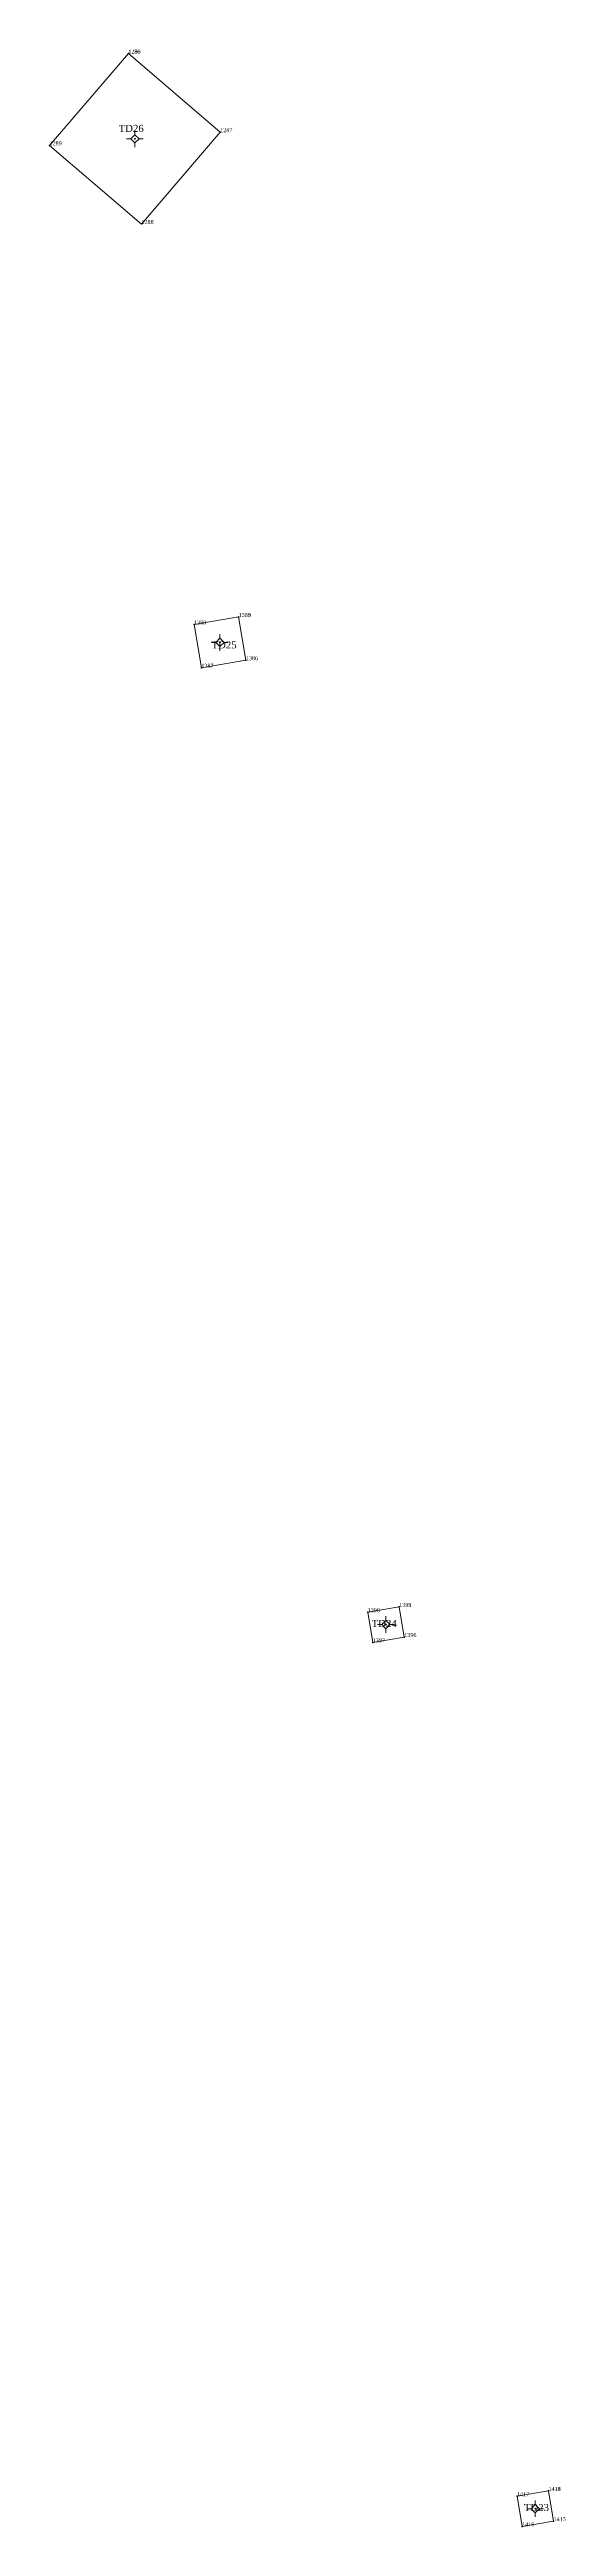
# Model space of a CAD drawing. Header units: metres. Extents: x 543554 to 549226, y 1840763 to 1844579.
# Drawn here: x 547340.2 to 547417.7, y 1842403.4 to 1842776.3 of the extents above; entities that cross this region are included whole.
import ezdxf

# ---------------------------------------------------------------- set-up
doc = ezdxf.new("R2010")
doc.units = ezdxf.units.M
doc.header["$MEASUREMENT"] = 0
for name, color, linetype, lineweight in [('Level 11', 7, 'Continuous', 0), ('Level 12', 7, 'Continuous', 0), ('Level 28', 7, 'Continuous', 0), ('Level 30', 7, 'Continuous', 0), ('Level 7', 7, 'Continuous', 0)]:
    doc.layers.add(name, color=color, linetype=linetype, lineweight=lineweight)
doc.styles.add('Style-Vntime', font='Vntime.shx')

# ---------------------------------------------------------------- blocks, each defined once
blk = doc.blocks.new('CENTRD')
at = {"layer": 'Level 11', "linetype": 'Continuous', "lineweight": 0}
h = blk.add_hatch(color=1, dxfattribs=at)
edge = h.paths.add_edge_path()
edge.add_arc((0, 0), 1.5, 0, 360)
at = {"layer": 'Level 11', "color": 1, "linetype": 'Continuous', "lineweight": 0}
for p, q in [((0, 6.2), (-6.3, 0)), ((0, 12.5), (0, 6.2)), ((6.2, 0), (0, 6.2)), ((-6.3, 0), (-12.5, 0)), ((-6.3, 0), (0, -6.3)), ((0, -6.3), (6.2, 0)), ((0, -6.3), (0, -12.5)), ((12.5, 0), (6.2, 0))]:
    blk.add_line(p, q, dxfattribs=at)
blk = doc.blocks.new('DDCT')
at = {"layer": 'Level 7', "color": 3, "linetype": 'Continuous', "lineweight": 30}
blk.add_point((0, 0), dxfattribs=at)
blk = doc.blocks.new('SHMIA_1285')
at = {"layer": 'Level 12', "color": 2, "linetype": 'Continuous', "lineweight": 0, "style": 'Style-Vntime'}
blk.add_text('1286', height=0.6, dxfattribs=at).set_placement((0, 0))
blk = doc.blocks.new('SHMIA_1286')
at = {"layer": 'Level 12', "color": 2, "linetype": 'Continuous', "lineweight": 0, "style": 'Style-Vntime'}
blk.add_text('1287', height=0.6, dxfattribs=at).set_placement((0, 0))
blk = doc.blocks.new('SHMIA_1287')
at = {"layer": 'Level 12', "color": 2, "linetype": 'Continuous', "lineweight": 0, "style": 'Style-Vntime'}
blk.add_text('1288', height=0.6, dxfattribs=at).set_placement((0, 0))
blk = doc.blocks.new('SHMIA_1288')
at = {"layer": 'Level 12', "color": 2, "linetype": 'Continuous', "lineweight": 0, "style": 'Style-Vntime'}
blk.add_text('1289', height=0.6, dxfattribs=at).set_placement((0, 0))
blk = doc.blocks.new('SHMIA_1289')
at = {"layer": 'Level 12', "color": 2, "linetype": 'Continuous', "lineweight": 0, "style": 'Style-Vntime'}
blk.add_text('1290', height=0.6, dxfattribs=at).set_placement((0, 0))
blk = doc.blocks.new('SHMIA_1384')
at = {"layer": 'Level 12', "color": 2, "linetype": 'Continuous', "lineweight": 0, "style": 'Style-Vntime'}
blk.add_text('1385', height=0.6, dxfattribs=at).set_placement((0, 0))
blk = doc.blocks.new('SHMIA_1385')
at = {"layer": 'Level 12', "color": 2, "linetype": 'Continuous', "lineweight": 0, "style": 'Style-Vntime'}
blk.add_text('1386', height=0.6, dxfattribs=at).set_placement((0, 0))
blk = doc.blocks.new('SHMIA_1386')
at = {"layer": 'Level 12', "color": 2, "linetype": 'Continuous', "lineweight": 0, "style": 'Style-Vntime'}
blk.add_text('1387', height=0.6, dxfattribs=at).set_placement((0, 0))
blk = doc.blocks.new('SHMIA_1387')
at = {"layer": 'Level 12', "color": 2, "linetype": 'Continuous', "lineweight": 0, "style": 'Style-Vntime'}
blk.add_text('1388', height=0.6, dxfattribs=at).set_placement((0, 0))
blk = doc.blocks.new('SHMIA_1388')
at = {"layer": 'Level 12', "color": 2, "linetype": 'Continuous', "lineweight": 0, "style": 'Style-Vntime'}
blk.add_text('1389', height=0.6, dxfattribs=at).set_placement((0, 0))
blk = doc.blocks.new('SHMIA_1394')
at = {"layer": 'Level 12', "color": 2, "linetype": 'Continuous', "lineweight": 0, "style": 'Style-Vntime'}
blk.add_text('1395', height=0.6, dxfattribs=at).set_placement((0, 0))
blk = doc.blocks.new('SHMIA_1395')
at = {"layer": 'Level 12', "color": 2, "linetype": 'Continuous', "lineweight": 0, "style": 'Style-Vntime'}
blk.add_text('1396', height=0.6, dxfattribs=at).set_placement((0, 0))
blk = doc.blocks.new('SHMIA_1396')
at = {"layer": 'Level 12', "color": 2, "linetype": 'Continuous', "lineweight": 0, "style": 'Style-Vntime'}
blk.add_text('1397', height=0.6, dxfattribs=at).set_placement((0, 0))
blk = doc.blocks.new('SHMIA_1397')
at = {"layer": 'Level 12', "color": 2, "linetype": 'Continuous', "lineweight": 0, "style": 'Style-Vntime'}
blk.add_text('1398', height=0.6, dxfattribs=at).set_placement((0, 0))
blk = doc.blocks.new('SHMIA_1398')
at = {"layer": 'Level 12', "color": 2, "linetype": 'Continuous', "lineweight": 0, "style": 'Style-Vntime'}
blk.add_text('1399', height=0.6, dxfattribs=at).set_placement((0, 0))
blk = doc.blocks.new('SHMIA_1413')
at = {"layer": 'Level 12', "color": 2, "linetype": 'Continuous', "lineweight": 0, "style": 'Style-Vntime'}
blk.add_text('1414', height=0.6, dxfattribs=at).set_placement((0, 0))
blk = doc.blocks.new('SHMIA_1414')
at = {"layer": 'Level 12', "color": 2, "linetype": 'Continuous', "lineweight": 0, "style": 'Style-Vntime'}
blk.add_text('1415', height=0.6, dxfattribs=at).set_placement((0, 0))
blk = doc.blocks.new('SHMIA_1415')
at = {"layer": 'Level 12', "color": 2, "linetype": 'Continuous', "lineweight": 0, "style": 'Style-Vntime'}
blk.add_text('1416', height=0.6, dxfattribs=at).set_placement((0, 0))
blk = doc.blocks.new('SHMIA_1416')
at = {"layer": 'Level 12', "color": 2, "linetype": 'Continuous', "lineweight": 0, "style": 'Style-Vntime'}
blk.add_text('1417', height=0.6, dxfattribs=at).set_placement((0, 0))
blk = doc.blocks.new('SHMIA_1417')
at = {"layer": 'Level 12', "color": 2, "linetype": 'Continuous', "lineweight": 0, "style": 'Style-Vntime'}
blk.add_text('1418', height=0.6, dxfattribs=at).set_placement((0, 0))

msp = doc.modelspace()

# ---------------------------------------------------------------- linework, layer by layer
at = {"layer": 'Level 30', "color": 2, "linetype": 'Continuous', "lineweight": 0, "flags": 128}
for points in [[(547365.8165, 1842763.8963), (547351.9963, 1842775.7387), (547340.1539, 1842761.9184), (547353.9742, 1842750.0761), (547365.8165, 1842763.8963)], [(547369.6862, 1842684.3964), (547362.981, 1842683.2646), (547361.8825, 1842689.7725), (547368.5876, 1842690.9044), (547369.6862, 1842684.3964)], [(547393.5008, 1842537.3085), (547388.7678, 1842536.5095), (547388.0021, 1842541.0454), (547392.7352, 1842541.8443), (547393.5008, 1842537.3085)], [(547415.9713, 1842404.1917), (547411.2382, 1842403.3927), (547410.4726, 1842407.9286), (547415.2056, 1842408.7275), (547415.9713, 1842404.1917)]]:
    msp.add_lwpolyline(points, dxfattribs=at)

# ---------------------------------------------------------------- block references
at = {"layer": 'Level 11', "color": 1, "linetype": 'Continuous', "lineweight": 0, "xscale": 0.1, "yscale": 0.1, "zscale": 0.1}
for p in [(547352.99, 1842762.91), (547365.78, 1842687.08), (547390.75, 1842539.18), (547413.22, 1842406.06)]:
    msp.add_blockref('CENTRD', p, dxfattribs=at)
at = {"layer": 'Level 12', "color": 2, "linetype": 'Continuous', "lineweight": 0}
for name, p in [('SHMIA_1285', (547352, 1842775.74)), ('SHMIA_1289', (547352, 1842775.74)), ('SHMIA_1288', (547340.15, 1842761.92)), ('SHMIA_1286', (547365.82, 1842763.9)), ('SHMIA_1287', (547353.97, 1842750.08)), ('SHMIA_1384', (547368.59, 1842690.9)), ('SHMIA_1388', (547368.59, 1842690.9)), ('SHMIA_1387', (547361.88, 1842689.77)), ('SHMIA_1386', (547362.98, 1842683.26)), ('SHMIA_1385', (547369.69, 1842684.4)), ('SHMIA_1394', (547392.74, 1842541.84)), ('SHMIA_1398', (547392.74, 1842541.84)), ('SHMIA_1397', (547388, 1842541.05)), ('SHMIA_1396', (547388.77, 1842536.51)), ('SHMIA_1395', (547393.5, 1842537.31)), ('SHMIA_1416', (547410.47, 1842407.93)), ('SHMIA_1417', (547415.21, 1842408.73)), ('SHMIA_1413', (547415.21, 1842408.73)), ('SHMIA_1415', (547411.24, 1842403.39)), ('SHMIA_1414', (547415.97, 1842404.19))]:
    msp.add_blockref(name, p, dxfattribs=at)
at = {"layer": 'Level 7', "color": 3, "linetype": 'Continuous', "lineweight": 30}
for p in [(547352, 1842775.74), (547352, 1842775.74), (547365.82, 1842763.9), (547340.15, 1842761.92), (547353.97, 1842750.08), (547361.88, 1842689.77), (547368.59, 1842690.9), (547368.59, 1842690.9), (547369.69, 1842684.4), (547362.98, 1842683.26), (547388, 1842541.05), (547392.74, 1842541.84), (547392.74, 1842541.84), (547388.77, 1842536.51), (547393.5, 1842537.31), (547410.47, 1842407.93), (547415.21, 1842408.73), (547415.21, 1842408.73), (547415.97, 1842404.19), (547411.24, 1842403.39)]:
    msp.add_blockref('DDCT', p, dxfattribs=at)

# ---------------------------------------------------------------- texts
at = {"layer": 'Level 28', "color": 1, "lineweight": 0, "style": 'Style-Vntime'}
for s, p in [('TD26', (547350.5411, 1842763.9397)), ('TD25', (547364.5176, 1842686.1802)), ('TD24', (547388.6042, 1842538.8097)), ('TD23', (547411.5037, 1842405.6983))]:
    msp.add_text(s, height=1.06994, dxfattribs=at).set_placement(p)

doc.saveas('drawing.dxf')
